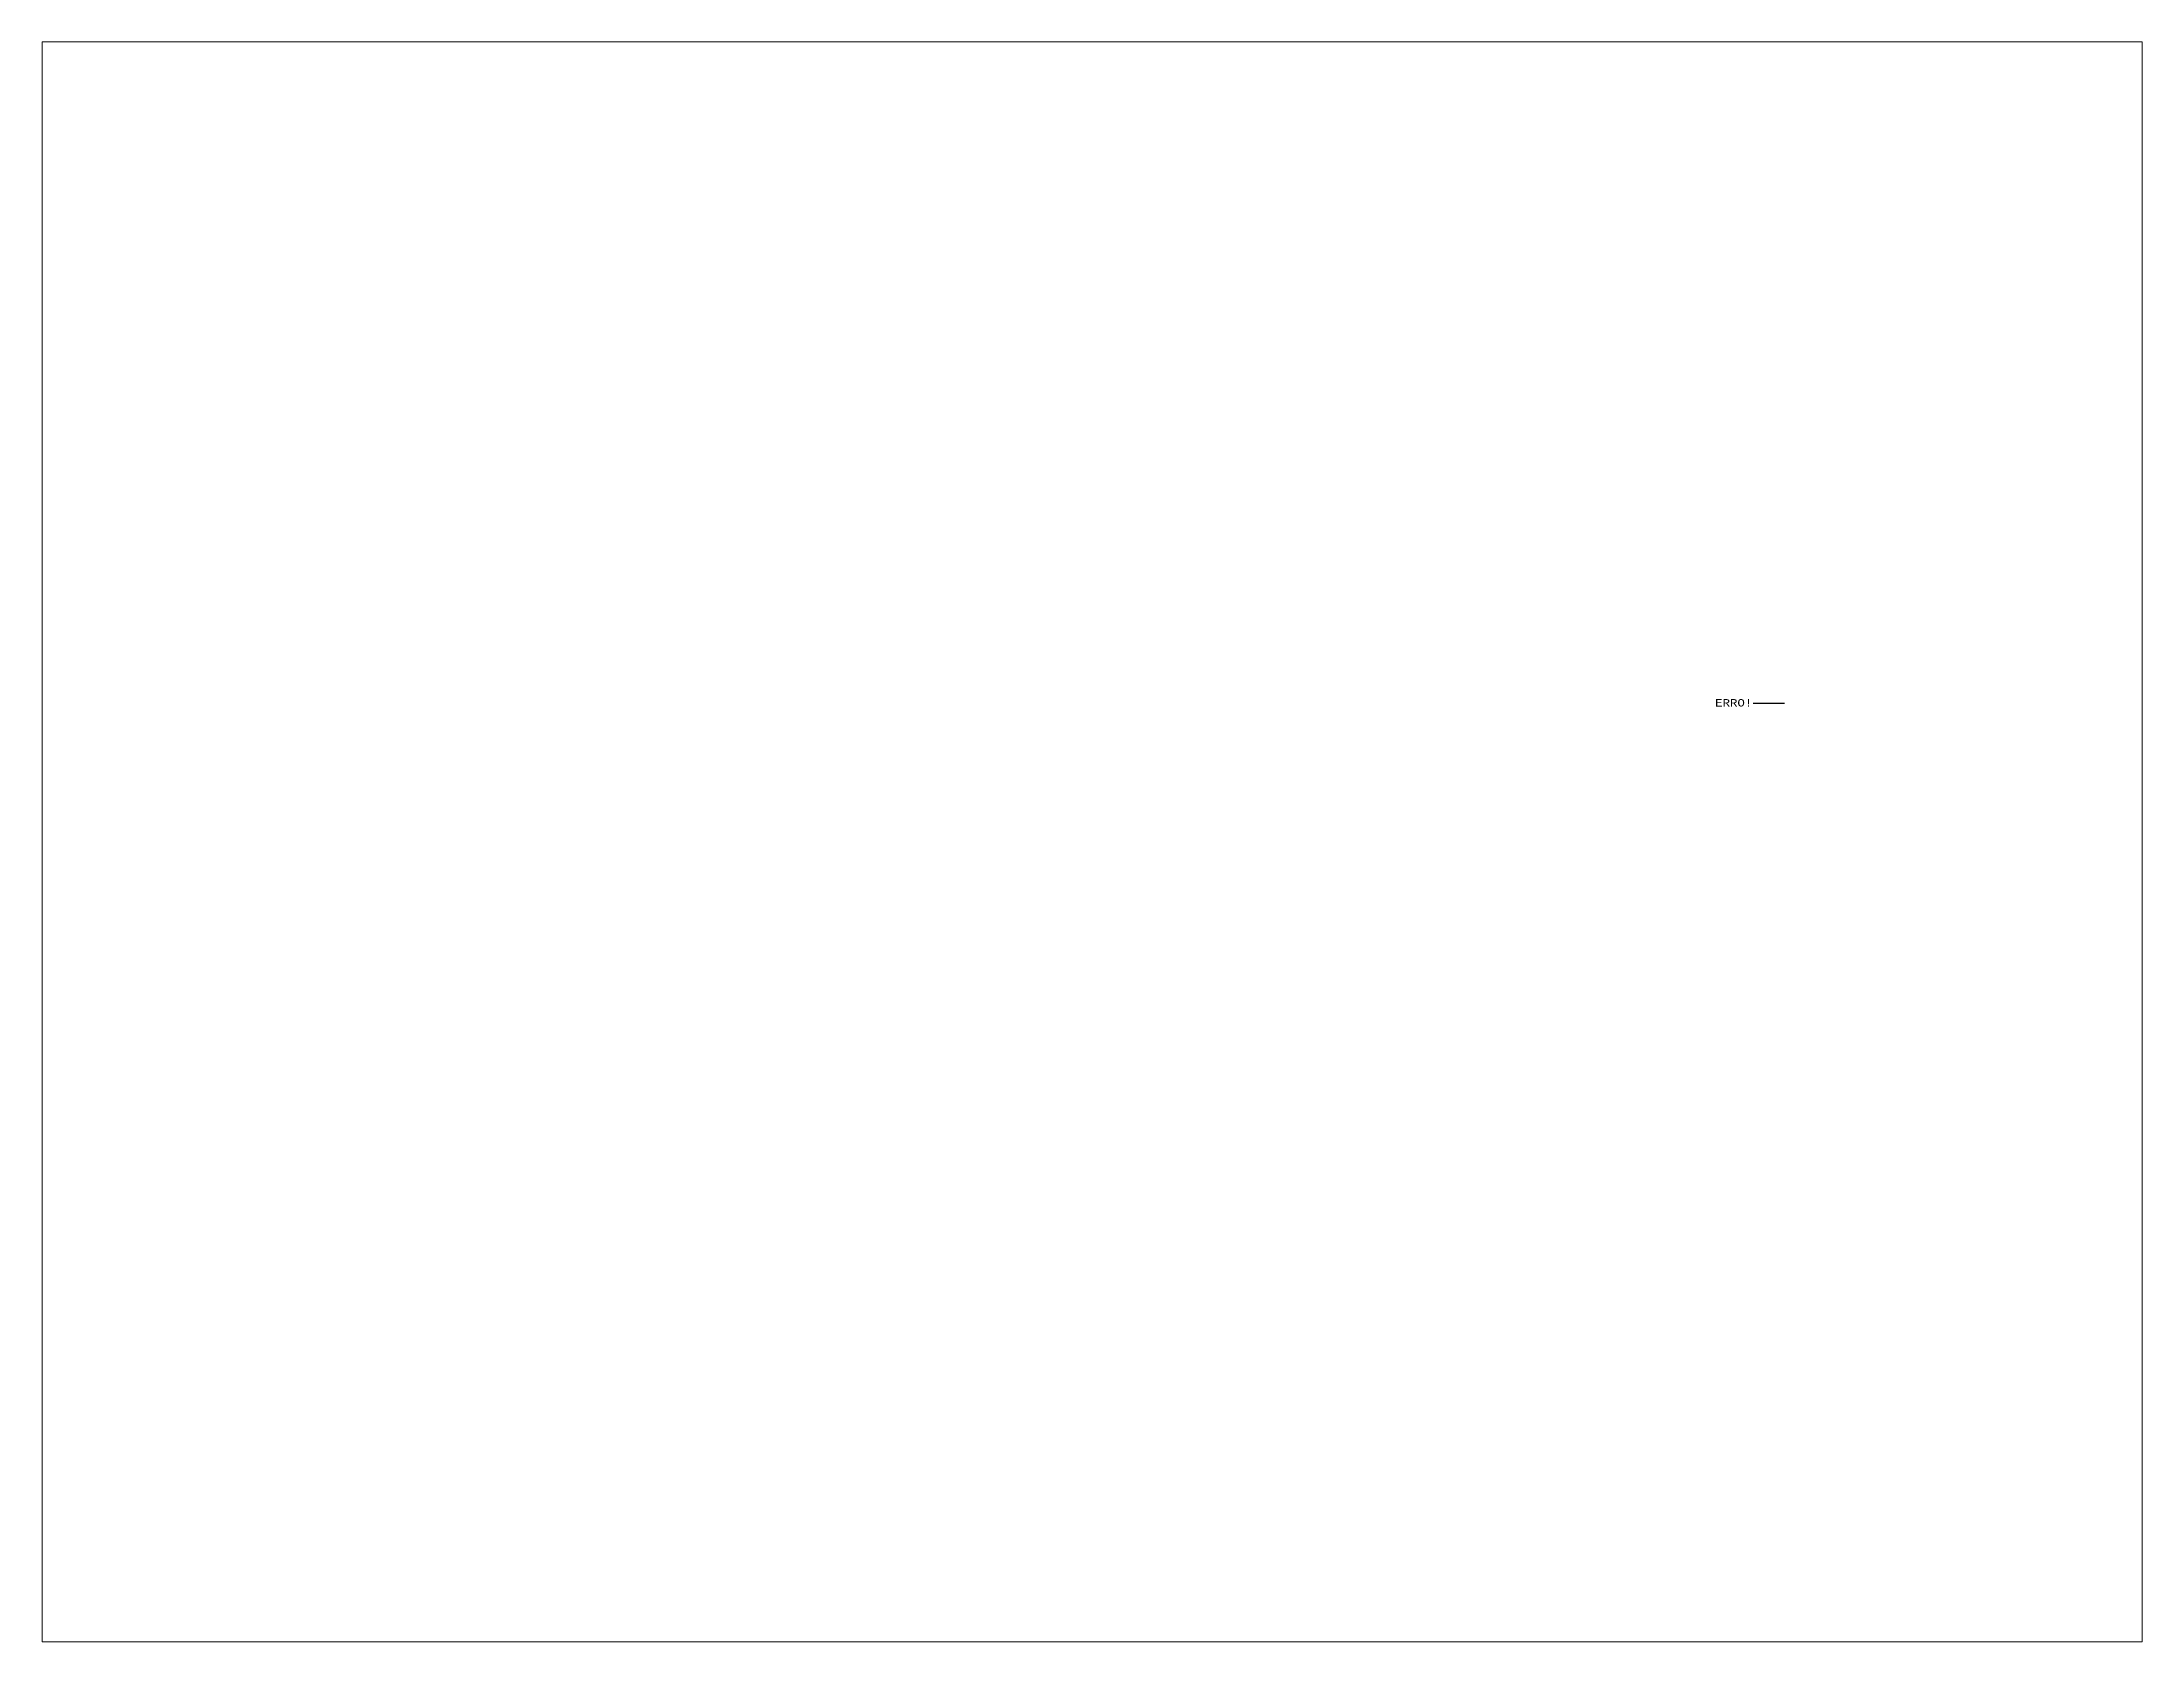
# Paper-space layout 'Layout1' of a CAD drawing. Header units: millimetres. Extents: x 27 to 240, y 20 to 183.
# The model-space entities are those that its viewports show. They can reach past a viewport. Long polylines and large blocks are cut down to what shows.
import ezdxf

# ---------------------------------------------------------------- set-up
doc = ezdxf.new("R2010")
doc.units = ezdxf.units.MM
doc.styles.add('Courier', font='COUR.TTF', dxfattribs={"height": 1.5})

msp = doc.modelspace()

# ---------------------------------------------------------------- linework, layer by layer
at = {"color": 1}
msp.add_line((350.13, 176.54), (343.81, 176.54), dxfattribs=at)

# ---------------------------------------------------------------- texts
at = {"color": 2, "insert": (343.63, 176.66), "char_height": 1.5, "width": 6.9285, "attachment_point": 6, "style": 'Courier'}
msp.add_mtext('ERRO!', dxfattribs=at)

psp = doc.layouts.get("Layout1")

# ---------------------------------------------------------------- viewports
at = {"layer": '0'}
psp.add_viewport(center=(133.35, 101.6), size=(213.36, 162.56), view_center_point=(210, 148.5), view_height=323.8171, dxfattribs=at)

doc.saveas('drawing.dxf')
